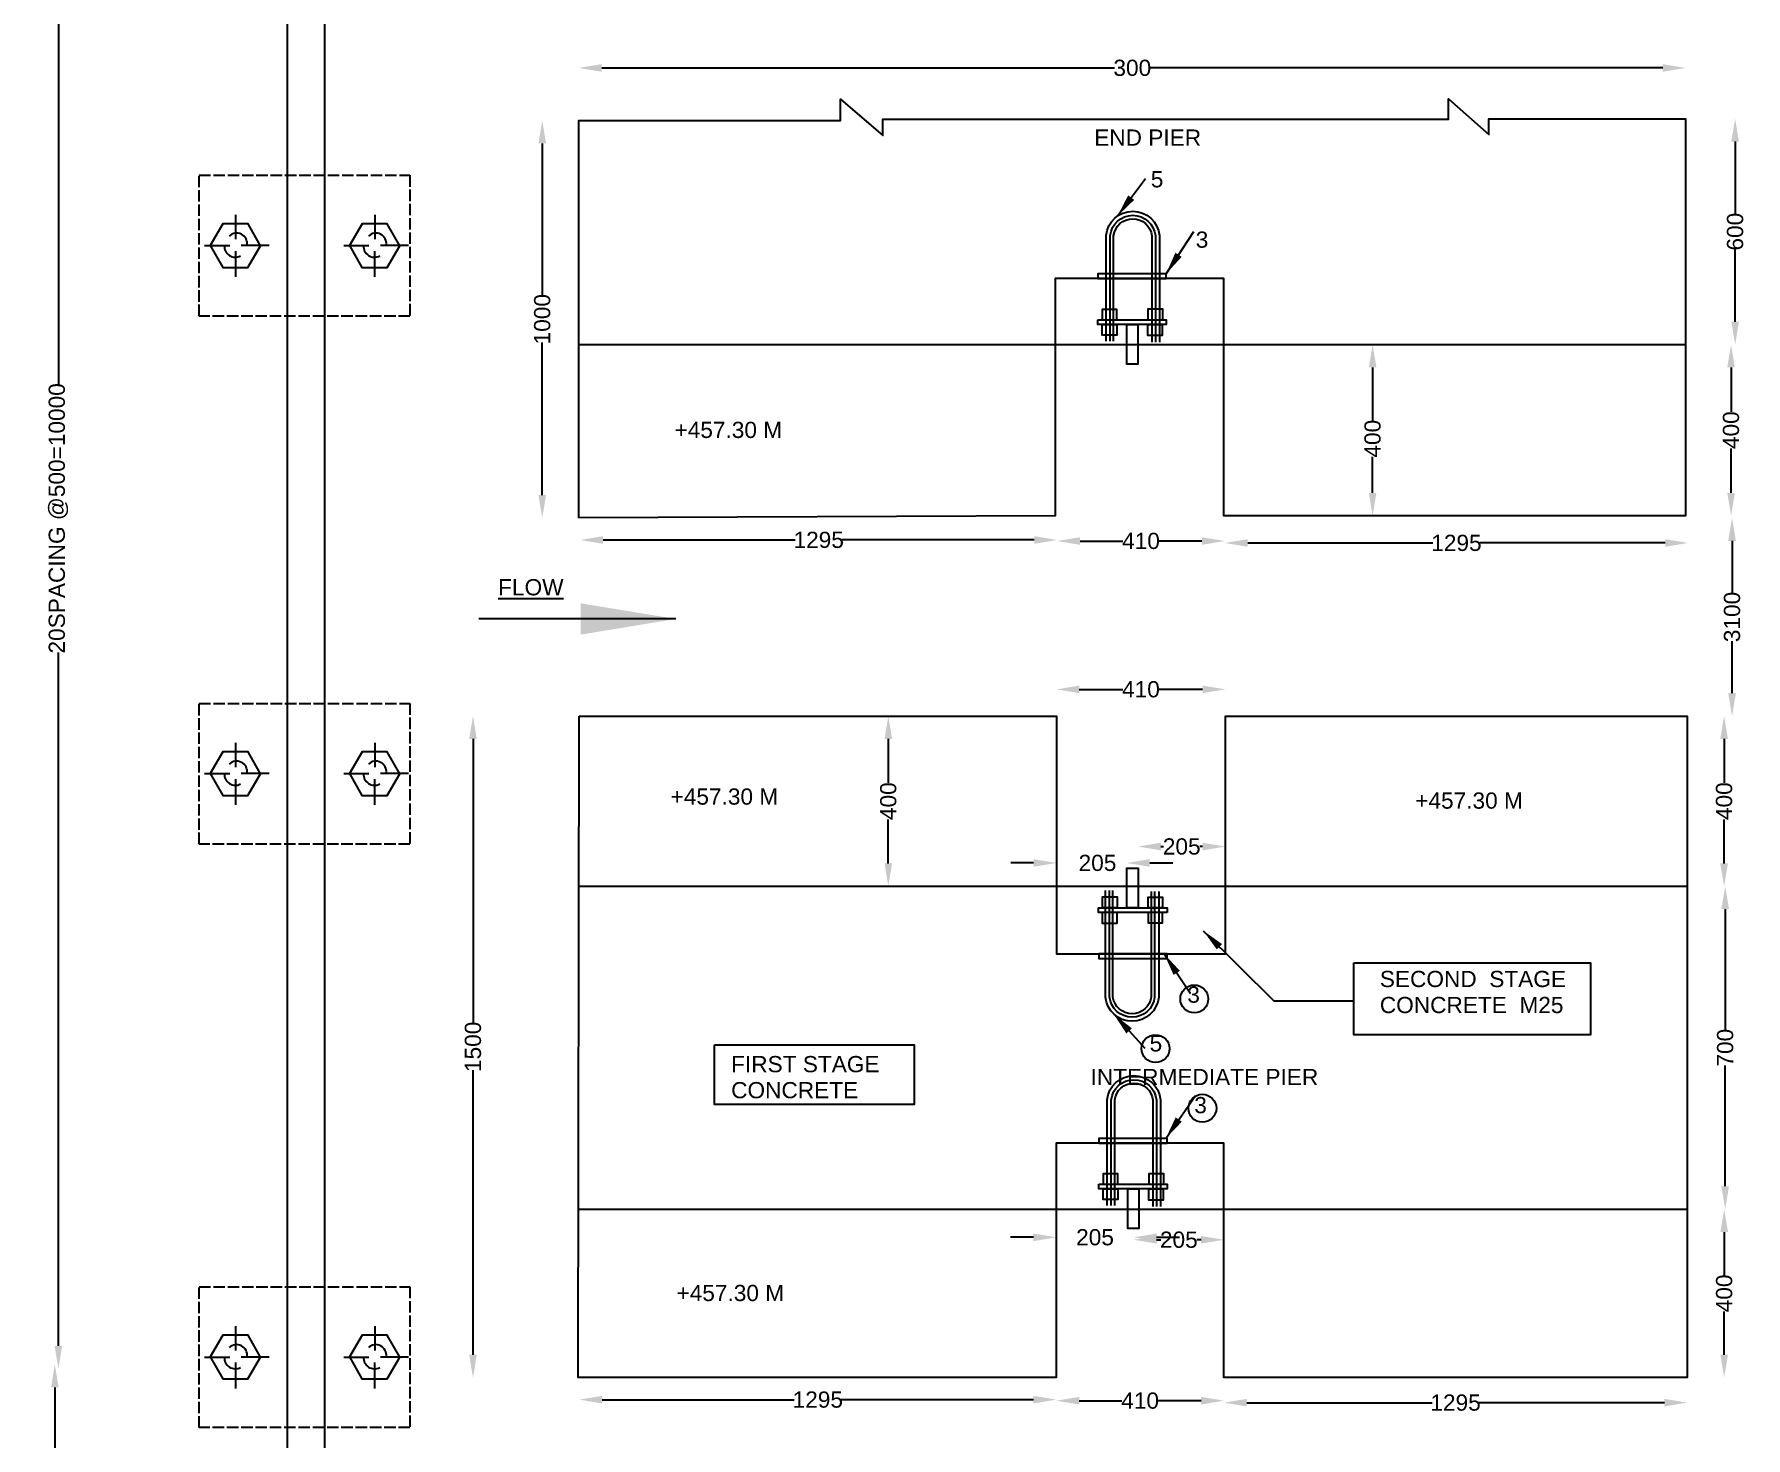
# Model space of a CAD drawing. Header units: millimetres. Extents: x 2281376 to 2613167, y 18301307 to 36806807.
# Drawn here: x 2463850 to 2553610, y 18371401 to 18445010 of the extents above; entities that cross this region are included whole.
import ezdxf

# ---------------------------------------------------------------- set-up
doc = ezdxf.new("R2010")
doc.units = ezdxf.units.MM
doc.header["$MEASUREMENT"] = 0
doc.linetypes.add('ACAD_ISO02W100', pattern=[15, 12, -3])
doc.layers.add('DRAWING', color=2, linetype='Continuous')
doc.styles.get("Standard").update_dxf_attribs({"font": 'arial.ttf', "height": 850})
doc.dimstyles.get("Standard").update_dxf_attribs({"dimtxt": 1200, "dimasz": 1200, "dimexe": 0.18, "dimexo": 0.0625, "dimgap": 0.09, "dimtad": 0, "dimdec": 0, "dimzin": 0, "dimdsep": 46, "dimtxsty": 'Standard', "dimcen": 0.09, "dimse1": 1, "dimse2": 1, "dimadec": 0, "dimazin": 0, "dimtfac": 1, "dimtdec": 0, "dimtofl": 0, "dimtmove": 0, "dimatfit": 3, "dimfxl": 1, "dimtolj": 1, "dimtzin": 0, "dimarcsym": 0})

# ---------------------------------------------------------------- blocks, each defined once
blk = doc.blocks.new('*D116')
at = {"layer": 'Defpoints', "color": 0, "transparency": 16777216}
for p in [(2492437, 18409252), (2486861, 18374554), (2492437, 18374554)]:
    blk.add_point(p, dxfattribs=at)
at = {"layer": 'DRAWING', "color": 0, "lineweight": -2, "transparency": 16777216}
for p, q in [((2486861, 18408052), (2486861, 18393131)), ((2486861, 18375754), (2486861, 18390675))]:
    blk.add_line(p, q, dxfattribs=at)
at = {"layer": 'DRAWING', "color": 0, "transparency": 16777216}
for points in [[(2486661, 18408052), (2487061, 18408052), (2486861, 18409252)], [(2486661, 18375754), (2487061, 18375754), (2486861, 18374554)]]:
    blk.add_solid(points, dxfattribs=at)
at = {"layer": 'DRAWING', "color": 0, "transparency": 16777216, "insert": (2486861, 18391903), "char_height": 850, "attachment_point": 5, "rotation": 90}
blk.add_mtext('\\A1;1500', dxfattribs=at)
blk = doc.blocks.new('*D117')
at = {"layer": 'Defpoints', "color": 0, "transparency": 16777216}
for p in [(2526321, 18410652), (2517459, 18407420), (2526321, 18407420)]:
    blk.add_point(p, dxfattribs=at)
at = {"layer": 'DRAWING', "color": 0, "lineweight": -2, "transparency": 16777216}
for p, q in [((2518659, 18410652), (2520935, 18410652)), ((2525121, 18410652), (2522844, 18410652))]:
    blk.add_line(p, q, dxfattribs=at)
at = {"layer": 'DRAWING', "color": 0, "transparency": 16777216}
for points in [[(2518659, 18410852), (2518659, 18410452), (2517459, 18410652)], [(2525121, 18410852), (2525121, 18410452), (2526321, 18410652)]]:
    blk.add_solid(points, dxfattribs=at)
at = {"layer": 'DRAWING', "color": 0, "transparency": 16777216, "insert": (2521890, 18410652), "char_height": 850, "attachment_point": 5}
blk.add_mtext('\\A1;410', dxfattribs=at)
blk = doc.blocks.new('*D118')
at = {"layer": 'Defpoints', "color": 0, "transparency": 16777216}
for p in [(2521155, 18401546), (2517459, 18400647), (2521155, 18400647)]:
    blk.add_point(p, dxfattribs=at)
at = {"layer": 'DRAWING', "color": 0, "lineweight": -2, "transparency": 16777216}
for p, q in [((2516259, 18401546), (2515059, 18401546)), ((2522355, 18401546), (2523555, 18401546))]:
    blk.add_line(p, q, dxfattribs=at)
at = {"layer": 'DRAWING', "color": 0, "transparency": 16777216}
for points in [[(2516259, 18401746), (2516259, 18401346), (2517459, 18401546)], [(2522355, 18401746), (2522355, 18401346), (2521155, 18401546)]]:
    blk.add_solid(points, dxfattribs=at)
at = {"layer": 'DRAWING', "color": 0, "transparency": 16777216, "insert": (2519611, 18401546), "char_height": 850, "attachment_point": 5}
blk.add_mtext('\\A1;205', dxfattribs=at)
blk = doc.blocks.new('*D119')
at = {"layer": 'Defpoints', "color": 0, "transparency": 16777216}
for p in [(2526321, 18402408), (2521738, 18400762), (2526321, 18400762)]:
    blk.add_point(p, dxfattribs=at)
at = {"layer": 'DRAWING', "color": 0, "lineweight": -2, "transparency": 16777216}
for p, q in [((2522938, 18402408), (2523080, 18402408)), ((2525121, 18402408), (2524979, 18402408))]:
    blk.add_line(p, q, dxfattribs=at)
at = {"layer": 'DRAWING', "color": 0, "transparency": 16777216}
for points in [[(2522938, 18402608), (2522938, 18402208), (2521738, 18402408)], [(2525121, 18402608), (2525121, 18402208), (2526321, 18402408)]]:
    blk.add_solid(points, dxfattribs=at)
at = {"layer": 'DRAWING', "color": 0, "transparency": 16777216, "insert": (2524029, 18402408), "char_height": 850, "attachment_point": 5}
blk.add_mtext('\\A1;205', dxfattribs=at)
blk = doc.blocks.new('*D120')
at = {"layer": 'Defpoints', "color": 0, "transparency": 16777216}
for p in [(2550540, 18409252), (2550540, 18400324), (2552475, 18400324)]:
    blk.add_point(p, dxfattribs=at)
at = {"layer": 'DRAWING', "color": 0, "lineweight": -2, "transparency": 16777216}
for p, q in [((2552475, 18408052), (2552475, 18405742)), ((2552475, 18401524), (2552475, 18403833))]:
    blk.add_line(p, q, dxfattribs=at)
at = {"layer": 'DRAWING', "color": 0, "transparency": 16777216}
for points in [[(2552275, 18408052), (2552675, 18408052), (2552475, 18409252)], [(2552275, 18401524), (2552675, 18401524), (2552475, 18400324)]]:
    blk.add_solid(points, dxfattribs=at)
at = {"layer": 'DRAWING', "color": 0, "transparency": 16777216, "insert": (2552475, 18404788), "char_height": 850, "attachment_point": 5, "rotation": 90}
blk.add_mtext('\\A1;400', dxfattribs=at)
blk = doc.blocks.new('*D121')
at = {"layer": 'Defpoints', "color": 0, "transparency": 16777216}
for p in [(2550540, 18400324), (2550540, 18383391), (2552532, 18383391)]:
    blk.add_point(p, dxfattribs=at)
at = {"layer": 'DRAWING', "color": 0, "lineweight": -2, "transparency": 16777216}
for p, q in [((2552532, 18399124), (2552532, 18392791)), ((2552532, 18384591), (2552532, 18390923))]:
    blk.add_line(p, q, dxfattribs=at)
at = {"layer": 'DRAWING', "color": 0, "transparency": 16777216}
for points in [[(2552332, 18399124), (2552732, 18399124), (2552532, 18400324)], [(2552332, 18384591), (2552732, 18384591), (2552532, 18383391)]]:
    blk.add_solid(points, dxfattribs=at)
at = {"layer": 'DRAWING', "color": 0, "transparency": 16777216, "insert": (2552532, 18391857), "char_height": 850, "attachment_point": 5, "rotation": 90}
blk.add_mtext('\\A1;700', dxfattribs=at)
blk = doc.blocks.new('*D122')
at = {"layer": 'Defpoints', "color": 0, "transparency": 16777216}
for p in [(2550540, 18383391), (2550540, 18374554), (2552479, 18374554)]:
    blk.add_point(p, dxfattribs=at)
at = {"layer": 'DRAWING', "color": 0, "lineweight": -2, "transparency": 16777216}
for p, q in [((2552479, 18382191), (2552479, 18379927)), ((2552479, 18375754), (2552479, 18378018))]:
    blk.add_line(p, q, dxfattribs=at)
at = {"layer": 'DRAWING', "color": 0, "transparency": 16777216}
for points in [[(2552279, 18382191), (2552679, 18382191), (2552479, 18383391)], [(2552279, 18375754), (2552679, 18375754), (2552479, 18374554)]]:
    blk.add_solid(points, dxfattribs=at)
at = {"layer": 'DRAWING', "color": 0, "transparency": 16777216, "insert": (2552479, 18378972), "char_height": 850, "attachment_point": 5, "rotation": 90}
blk.add_mtext('\\A1;400', dxfattribs=at)
blk = doc.blocks.new('*D123')
at = {"layer": 'Defpoints', "color": 0, "transparency": 16777216}
for p in [(2526242, 18374554), (2550540, 18374554), (2550540, 18373242)]:
    blk.add_point(p, dxfattribs=at)
at = {"layer": 'DRAWING', "color": 0, "lineweight": -2, "transparency": 16777216}
for p, q in [((2527442, 18373242), (2537158, 18373242)), ((2549340, 18373242), (2539623, 18373242))]:
    blk.add_line(p, q, dxfattribs=at)
at = {"layer": 'DRAWING', "color": 0, "transparency": 16777216}
for points in [[(2527442, 18373442), (2527442, 18373042), (2526242, 18373242)], [(2549340, 18373442), (2549340, 18373042), (2550540, 18373242)]]:
    blk.add_solid(points, dxfattribs=at)
at = {"layer": 'DRAWING', "color": 0, "transparency": 16777216, "insert": (2538391, 18373242), "char_height": 850, "attachment_point": 5}
blk.add_mtext('\\A1;1295', dxfattribs=at)
blk = doc.blocks.new('*D124')
at = {"layer": 'Defpoints', "color": 0, "transparency": 16777216}
for p in [(2517452, 18374554), (2526242, 18374554), (2517452, 18373345)]:
    blk.add_point(p, dxfattribs=at)
at = {"layer": 'DRAWING', "color": 0, "lineweight": -2, "transparency": 16777216}
for p, q in [((2518652, 18373345), (2520892, 18373345)), ((2525042, 18373345), (2522802, 18373345))]:
    blk.add_line(p, q, dxfattribs=at)
at = {"layer": 'DRAWING', "color": 0, "transparency": 16777216}
for points in [[(2518652, 18373545), (2518652, 18373145), (2517452, 18373345)], [(2525042, 18373545), (2525042, 18373145), (2526242, 18373345)]]:
    blk.add_solid(points, dxfattribs=at)
at = {"layer": 'DRAWING', "color": 0, "transparency": 16777216, "insert": (2521847, 18373345), "char_height": 850, "attachment_point": 5}
blk.add_mtext('\\A1;410', dxfattribs=at)
blk = doc.blocks.new('*D125')
at = {"layer": 'Defpoints', "color": 0, "transparency": 16777216}
for p in [(2492437, 18374554), (2517452, 18374554), (2517452, 18373399)]:
    blk.add_point(p, dxfattribs=at)
at = {"layer": 'DRAWING', "color": 0, "lineweight": -2, "transparency": 16777216}
for p, q in [((2493637, 18373399), (2503712, 18373399)), ((2516252, 18373399), (2506177, 18373399))]:
    blk.add_line(p, q, dxfattribs=at)
at = {"layer": 'DRAWING', "color": 0, "transparency": 16777216}
for points in [[(2493637, 18373599), (2493637, 18373199), (2492437, 18373399)], [(2516252, 18373599), (2516252, 18373199), (2517452, 18373399)]]:
    blk.add_solid(points, dxfattribs=at)
at = {"layer": 'DRAWING', "color": 0, "transparency": 16777216, "insert": (2504944, 18373399), "char_height": 850, "attachment_point": 5}
blk.add_mtext('\\A1;1295', dxfattribs=at)
blk = doc.blocks.new('*D126')
at = {"layer": 'Defpoints', "color": 0, "transparency": 16777216}
for p in [(2517452, 18381784), (2521512, 18381914), (2521512, 18381784)]:
    blk.add_point(p, dxfattribs=at)
at = {"layer": 'DRAWING', "color": 0, "lineweight": -2, "transparency": 16777216}
for p, q in [((2516252, 18381914), (2515052, 18381914)), ((2522712, 18381914), (2523912, 18381914))]:
    blk.add_line(p, q, dxfattribs=at)
at = {"layer": 'DRAWING', "color": 0, "transparency": 16777216}
for points in [[(2516252, 18382114), (2516252, 18381714), (2517452, 18381914)], [(2522712, 18382114), (2522712, 18381714), (2521512, 18381914)]]:
    blk.add_solid(points, dxfattribs=at)
at = {"layer": 'DRAWING', "color": 0, "transparency": 16777216, "insert": (2519482, 18381914), "char_height": 850, "attachment_point": 5}
blk.add_mtext('\\A1;205', dxfattribs=at)
blk = doc.blocks.new('*D127')
at = {"layer": 'Defpoints', "color": 0, "transparency": 16777216}
for p in [(2521512, 18381784), (2526242, 18381784), (2526242, 18381784)]:
    blk.add_point(p, dxfattribs=at)
at = {"layer": 'DRAWING', "color": 0, "lineweight": -2, "transparency": 16777216}
for p, q in [((2522712, 18381784), (2522927, 18381784)), ((2525042, 18381784), (2524826, 18381784))]:
    blk.add_line(p, q, dxfattribs=at)
at = {"layer": 'DRAWING', "color": 0, "transparency": 16777216}
for points in [[(2522712, 18381984), (2522712, 18381584), (2521512, 18381784)], [(2525042, 18381984), (2525042, 18381584), (2526242, 18381784)]]:
    blk.add_solid(points, dxfattribs=at)
at = {"layer": 'DRAWING', "color": 0, "transparency": 16777216, "insert": (2523877, 18381784), "char_height": 850, "attachment_point": 5}
blk.add_mtext('\\A1;205', dxfattribs=at)
blk = doc.blocks.new('*D128')
at = {"layer": 'Defpoints', "color": 0, "transparency": 16777216}
for p in [(2509604, 18409252), (2508641, 18400324), (2509604, 18400324)]:
    blk.add_point(p, dxfattribs=at)
at = {"layer": 'DRAWING', "color": 0, "lineweight": -2, "transparency": 16777216}
for p, q in [((2508641, 18408052), (2508641, 18405742)), ((2508641, 18401524), (2508641, 18403833))]:
    blk.add_line(p, q, dxfattribs=at)
at = {"layer": 'DRAWING', "color": 0, "transparency": 16777216}
for points in [[(2508441, 18408052), (2508841, 18408052), (2508641, 18409252)], [(2508441, 18401524), (2508841, 18401524), (2508641, 18400324)]]:
    blk.add_solid(points, dxfattribs=at)
at = {"layer": 'DRAWING', "color": 0, "transparency": 16777216, "insert": (2508641, 18404788), "char_height": 850, "attachment_point": 5, "rotation": 90}
blk.add_mtext('\\A1;400', dxfattribs=at)
blk = doc.blocks.new('*D130')
at = {"layer": 'Defpoints', "color": 0, "transparency": 16777216}
for p in [(2526288, 18419641), (2550586, 18419641), (2550586, 18418329)]:
    blk.add_point(p, dxfattribs=at)
at = {"layer": 'DRAWING', "color": 0, "lineweight": -2, "transparency": 16777216}
for p, q in [((2527488, 18418329), (2537205, 18418329)), ((2549386, 18418329), (2539670, 18418329))]:
    blk.add_line(p, q, dxfattribs=at)
at = {"layer": 'DRAWING', "color": 0, "transparency": 16777216}
for points in [[(2527488, 18418529), (2527488, 18418129), (2526288, 18418329)], [(2549386, 18418529), (2549386, 18418129), (2550586, 18418329)]]:
    blk.add_solid(points, dxfattribs=at)
at = {"layer": 'DRAWING', "color": 0, "transparency": 16777216, "insert": (2538437, 18418329), "char_height": 850, "attachment_point": 5}
blk.add_mtext('\\A1;1295', dxfattribs=at)
blk = doc.blocks.new('*D131')
at = {"layer": 'Defpoints', "color": 0, "transparency": 16777216}
for p in [(2517498, 18419641), (2526288, 18419641), (2517498, 18418432)]:
    blk.add_point(p, dxfattribs=at)
at = {"layer": 'DRAWING', "color": 0, "lineweight": -2, "transparency": 16777216}
for p, q in [((2518698, 18418432), (2520938, 18418432)), ((2525088, 18418432), (2522848, 18418432))]:
    blk.add_line(p, q, dxfattribs=at)
at = {"layer": 'DRAWING', "color": 0, "transparency": 16777216}
for points in [[(2518698, 18418632), (2518698, 18418232), (2517498, 18418432)], [(2525088, 18418632), (2525088, 18418232), (2526288, 18418432)]]:
    blk.add_solid(points, dxfattribs=at)
at = {"layer": 'DRAWING', "color": 0, "transparency": 16777216, "insert": (2521893, 18418432), "char_height": 850, "attachment_point": 5}
blk.add_mtext('\\A1;410', dxfattribs=at)
blk = doc.blocks.new('*D129')
at = {"layer": 'Defpoints', "color": 0, "transparency": 16777216}
for p in [(2492483, 18419641), (2517498, 18419641), (2517498, 18418487)]:
    blk.add_point(p, dxfattribs=at)
at = {"layer": 'DRAWING', "color": 0, "lineweight": -2, "transparency": 16777216}
for p, q in [((2493683, 18418487), (2503758, 18418487)), ((2516298, 18418487), (2506223, 18418487))]:
    blk.add_line(p, q, dxfattribs=at)
at = {"layer": 'DRAWING', "color": 0, "transparency": 16777216}
for points in [[(2493683, 18418687), (2493683, 18418287), (2492483, 18418487)], [(2516298, 18418687), (2516298, 18418287), (2517498, 18418487)]]:
    blk.add_solid(points, dxfattribs=at)
at = {"layer": 'DRAWING', "color": 0, "transparency": 16777216, "insert": (2504990, 18418487), "char_height": 850, "attachment_point": 5}
blk.add_mtext('\\A1;1295', dxfattribs=at)
blk = doc.blocks.new('*D132')
at = {"layer": 'Defpoints', "color": 0, "transparency": 16777216}
for p in [(2550458, 18443243), (2492417, 18440488), (2550458, 18439209)]:
    blk.add_point(p, dxfattribs=at)
at = {"layer": 'DRAWING', "color": 0, "lineweight": -2, "transparency": 16777216}
for p, q in [((2493617, 18443243), (2520500, 18443243)), ((2549258, 18443243), (2522375, 18443243))]:
    blk.add_line(p, q, dxfattribs=at)
at = {"layer": 'DRAWING', "color": 0, "transparency": 16777216}
for points in [[(2493617, 18443443), (2493617, 18443043), (2492417, 18443243)], [(2549258, 18443443), (2549258, 18443043), (2550458, 18443243)]]:
    blk.add_solid(points, dxfattribs=at)
at = {"layer": 'DRAWING', "color": 0, "transparency": 16777216, "insert": (2521437, 18443243), "char_height": 850, "attachment_point": 5}
blk.add_mtext('\\A1;300', dxfattribs=at)
blk = doc.blocks.new('*D133')
at = {"layer": 'Defpoints', "color": 0, "transparency": 16777216}
for p in [(2550458, 18440577), (2550458, 18428732), (2553053, 18428732)]:
    blk.add_point(p, dxfattribs=at)
at = {"layer": 'DRAWING', "color": 0, "lineweight": -2, "transparency": 16777216}
for p, q in [((2553053, 18439377), (2553053, 18435594)), ((2553053, 18429932), (2553053, 18433714))]:
    blk.add_line(p, q, dxfattribs=at)
at = {"layer": 'DRAWING', "color": 0, "transparency": 16777216}
for points in [[(2552853, 18439377), (2553253, 18439377), (2553053, 18440577)], [(2552853, 18429932), (2553253, 18429932), (2553053, 18428732)]]:
    blk.add_solid(points, dxfattribs=at)
at = {"layer": 'DRAWING', "color": 0, "transparency": 16777216, "insert": (2553053, 18434654), "char_height": 850, "attachment_point": 5, "rotation": 90}
blk.add_mtext('\\A1;600', dxfattribs=at)
blk = doc.blocks.new('*D134')
at = {"layer": 'Defpoints', "color": 0, "transparency": 16777216}
for p in [(2550458, 18428732), (2550458, 18419758), (2552838, 18419758)]:
    blk.add_point(p, dxfattribs=at)
at = {"layer": 'DRAWING', "color": 0, "lineweight": -2, "transparency": 16777216}
for p, q in [((2552838, 18427532), (2552838, 18425199)), ((2552838, 18420958), (2552838, 18423290))]:
    blk.add_line(p, q, dxfattribs=at)
at = {"layer": 'DRAWING', "color": 0, "transparency": 16777216}
for points in [[(2552638, 18427532), (2553038, 18427532), (2552838, 18428732)], [(2552638, 18420958), (2553038, 18420958), (2552838, 18419758)]]:
    blk.add_solid(points, dxfattribs=at)
at = {"layer": 'DRAWING', "color": 0, "transparency": 16777216, "insert": (2552838, 18424245), "char_height": 850, "attachment_point": 5, "rotation": 90}
blk.add_mtext('\\A1;400', dxfattribs=at)
blk = doc.blocks.new('*D135')
at = {"layer": 'Defpoints', "color": 0, "transparency": 16777216}
for p in [(2550586, 18419641), (2550540, 18409252), (2552893, 18409252)]:
    blk.add_point(p, dxfattribs=at)
at = {"layer": 'DRAWING', "color": 0, "lineweight": -2, "transparency": 16777216}
for p, q in [((2552893, 18418441), (2552893, 18415714)), ((2552893, 18410452), (2552893, 18413179))]:
    blk.add_line(p, q, dxfattribs=at)
at = {"layer": 'DRAWING', "color": 0, "transparency": 16777216}
for points in [[(2552693, 18418441), (2553093, 18418441), (2552893, 18419641)], [(2552693, 18410452), (2553093, 18410452), (2552893, 18409252)]]:
    blk.add_solid(points, dxfattribs=at)
at = {"layer": 'DRAWING', "color": 0, "transparency": 16777216, "insert": (2552893, 18414447), "char_height": 850, "attachment_point": 5, "rotation": 90}
blk.add_mtext('\\A1;3100', dxfattribs=at)
blk = doc.blocks.new('*D136')
at = {"layer": 'Defpoints', "color": 0, "transparency": 16777216}
for p in [(2538936, 18428732), (2534040, 18419758), (2538936, 18419758)]:
    blk.add_point(p, dxfattribs=at)
at = {"layer": 'DRAWING', "color": 0, "lineweight": -2, "transparency": 16777216}
for p, q in [((2534040, 18427532), (2534040, 18424752)), ((2534040, 18420958), (2534040, 18422842))]:
    blk.add_line(p, q, dxfattribs=at)
at = {"layer": 'DRAWING', "color": 0, "transparency": 16777216}
for points in [[(2533840, 18427532), (2534240, 18427532), (2534040, 18428732)], [(2533840, 18420958), (2534240, 18420958), (2534040, 18419758)]]:
    blk.add_solid(points, dxfattribs=at)
at = {"layer": 'DRAWING', "color": 0, "transparency": 16777216, "insert": (2534040, 18423797), "char_height": 850, "attachment_point": 5, "rotation": 90}
blk.add_mtext('\\A1;400', dxfattribs=at)
blk = doc.blocks.new('*D137')
at = {"layer": 'Defpoints', "color": 0, "transparency": 16777216}
for p in [(2492417, 18440488), (2490492, 18419642), (2492514, 18419642)]:
    blk.add_point(p, dxfattribs=at)
at = {"layer": 'DRAWING', "color": 0, "lineweight": -2, "transparency": 16777216}
for p, q in [((2490492, 18439288), (2490492, 18431293)), ((2490492, 18420842), (2490492, 18428837))]:
    blk.add_line(p, q, dxfattribs=at)
at = {"layer": 'DRAWING', "color": 0, "transparency": 16777216}
for points in [[(2490292, 18439288), (2490692, 18439288), (2490492, 18440488)], [(2490292, 18420842), (2490692, 18420842), (2490492, 18419642)]]:
    blk.add_solid(points, dxfattribs=at)
at = {"layer": 'DRAWING', "color": 0, "transparency": 16777216, "insert": (2490492, 18430065), "char_height": 850, "attachment_point": 5, "rotation": 90}
blk.add_mtext('\\A1;1000', dxfattribs=at)
blk = doc.blocks.new('*D151')
at = {"layer": 'Defpoints', "color": 0, "transparency": 16777216}
for p in [(2474108, 18464218), (2465117, 18375020), (2474405, 18375020)]:
    blk.add_point(p, dxfattribs=at)
at = {"layer": 'DRAWING', "color": 0, "lineweight": -2, "transparency": 16777216}
for p, q in [((2465117, 18463018), (2465117, 18426662)), ((2465117, 18376220), (2465117, 18412576))]:
    blk.add_line(p, q, dxfattribs=at)
at = {"layer": 'DRAWING', "color": 0, "transparency": 16777216}
for points in [[(2464917, 18463018), (2465317, 18463018), (2465117, 18464218)], [(2464917, 18376220), (2465317, 18376220), (2465117, 18375020)]]:
    blk.add_solid(points, dxfattribs=at)
at = {"layer": 'DRAWING', "color": 0, "transparency": 16777216, "insert": (2465117, 18419619), "char_height": 850, "attachment_point": 5, "rotation": 90}
blk.add_mtext('\\A1;20SPACING @500=10000', dxfattribs=at)
blk = doc.blocks.new('*D152')
at = {"layer": 'Defpoints', "color": 0, "transparency": 16777216}
for p in [(2479082, 18375238), (2464929, 18357192), (2479082, 18357192)]:
    blk.add_point(p, dxfattribs=at)
at = {"layer": 'DRAWING', "color": 0, "lineweight": -2, "transparency": 16777216}
for p, q in [((2464929, 18374038), (2464929, 18367160)), ((2464929, 18358392), (2464929, 18365270))]:
    blk.add_line(p, q, dxfattribs=at)
at = {"layer": 'DRAWING', "color": 0, "transparency": 16777216}
for points in [[(2464729, 18374038), (2465129, 18374038), (2464929, 18375238)], [(2464729, 18358392), (2465129, 18358392), (2464929, 18357192)]]:
    blk.add_solid(points, dxfattribs=at)
at = {"layer": 'DRAWING', "color": 0, "transparency": 16777216, "insert": (2464929, 18366215), "char_height": 850, "attachment_point": 5, "rotation": 90}
blk.add_mtext('\\A1;200', dxfattribs=at)

msp = doc.modelspace()

# ---------------------------------------------------------------- linework, layer by layer
at = {"layer": 'DRAWING', "color": 0}
for points in [[(2477109.5, 18481649), (2477109.5, 18357192.2), (2479081.9, 18357192.2), (2479081.9, 18481782.6, 0.8169962), (2477109.5, 18481649, 14.757068)], [(2520062.8, 18428919), (2520062.8, 18434458.2, -0.9082739), (2522859.9, 18434458.2), (2522859.9, 18428862.6)], [(2520277, 18428919), (2520277, 18434447.4, -0.9007381), (2522645.7, 18434447.4), (2522645.7, 18428862.6)], [(2520456.6, 18428919), (2520456.6, 18434437.7, -0.8927088), (2522466, 18434437.7), (2522466, 18428862.6)], [(2522824.2, 18400053), (2522824.2, 18394513.8, -0.9082739), (2520027.1, 18394513.8), (2520027.1, 18400109.4)], [(2522610, 18400053), (2522610, 18394524.6, -0.9007381), (2520241.3, 18394524.6), (2520241.3, 18400109.4)], [(2522430.4, 18400053), (2522430.4, 18394534.3, -0.8927088), (2520421, 18394534.3), (2520421, 18400109.4)], [(2520118.8, 18383584.1), (2520118.8, 18389123.3, -0.9082739), (2522915.9, 18389123.3), (2522915.9, 18383527.8)], [(2520333, 18383584.1), (2520333, 18389112.6, -0.9007381), (2522701.7, 18389112.6), (2522701.7, 18383527.8)], [(2520512.7, 18383584.1), (2520512.7, 18389102.8, -0.8927088), (2522522.1, 18389102.8), (2522522.1, 18383527.8)]]:
    msp.add_lwpolyline(points, format="xyb", dxfattribs=at)
for points in [[(2492416.9, 18419641.4), (2492416.9, 18440487.6), (2506127.3, 18440487.6), (2506127.3, 18441604.7), (2508348.9, 18439700.7), (2508348.9, 18440550.4), (2538022.9, 18440550.4), (2538022.9, 18441630.3), (2540137.3, 18439755.5), (2540137.3, 18440577.3), (2550457.7, 18440577.3), (2550457.7, 18419757.7), (2526230.9, 18419757.7), (2526230.9, 18432191), (2517393.2, 18432191), (2517393.2, 18419757.7), (2492416.9, 18419641.4)], [(2474427.7, 18434263.6), (2474427.7, 18435539.6)], [(2481724.9, 18434263.6), (2481724.9, 18435539.6)], [(2472785.6, 18433929.4), (2474108.4, 18433929.4)], [(2474404.9, 18433640.8), (2474404.9, 18432281.2)], [(2474709, 18433944.6), (2476176.3, 18433944.6)], [(2480082.7, 18433929.4), (2481405.6, 18433929.4)], [(2481702.1, 18433640.8), (2481702.1, 18432281.2)], [(2482006.2, 18433944.6), (2483473.5, 18433944.6)], [(2492416.9, 18428731.6), (2550457.7, 18428731.6)], [(2492436.7, 18409251.9), (2517459, 18409251.9), (2517459, 18396781), (2526320.5, 18396781), (2526320.5, 18409251.9), (2550539.5, 18409251.9), (2550539.5, 18374553.9), (2526242.1, 18374553.9), (2526242.1, 18386845.4), (2517451.6, 18386845.4), (2517451.6, 18374553.9), (2492370.6, 18374553.9), (2492436.7, 18409251.9)], [(2474427.7, 18406569.3), (2474427.7, 18407845.3)], [(2481724.9, 18406569.3), (2481724.9, 18407845.3)], [(2472785.6, 18406235.1), (2474108.4, 18406235.1)], [(2474404.9, 18405946.5), (2474404.9, 18404586.9)], [(2474709, 18406250.3), (2476176.3, 18406250.3)], [(2480082.7, 18406235.1), (2481405.6, 18406235.1)], [(2481702.1, 18405946.5), (2481702.1, 18404586.9)], [(2482006.2, 18406250.3), (2483473.5, 18406250.3)], [(2492419.5, 18400323.6), (2550539.5, 18400323.6)], [(2492387.5, 18383390.8), (2550539.5, 18383390.8)], [(2474427.7, 18375969.5), (2474427.7, 18377245.6)], [(2481724.9, 18375969.5), (2481724.9, 18377245.6)], [(2472785.6, 18375635.4), (2474108.4, 18375635.4)], [(2474404.9, 18375346.7), (2474404.9, 18373987.2)], [(2474709, 18375650.5), (2476176.3, 18375650.5)], [(2480082.7, 18375635.4), (2481405.6, 18375635.4)], [(2481702.1, 18375346.7), (2481702.1, 18373987.2)], [(2482006.2, 18375650.5), (2483473.5, 18375650.5)]]:
    msp.add_lwpolyline(points, dxfattribs=at)
at = {"layer": 'DRAWING', "color": 0, "linetype": 'ACAD_ISO02W100', "ltscale": 50}
for points in [[(2472497.3, 18437612.5), (2483555.4, 18437612.5), (2483555.4, 18430230.6), (2472497.3, 18430230.6)], [(2472497.3, 18409918.2), (2483555.4, 18409918.2), (2483555.4, 18402536.3), (2472497.3, 18402536.3)], [(2472497.3, 18379318.4), (2483555.4, 18379318.4), (2483555.4, 18371936.5), (2472497.3, 18371936.5)]]:
    msp.add_lwpolyline(points, close=True, dxfattribs=at)
at = {"layer": 'DRAWING', "color": 0}
for points in [[(2473080.3, 18433931.4), (2473736.3, 18432783.9), (2475058.1, 18432778.3), (2475723.9, 18433920.2), (2475067.9, 18435067.7), (2473746, 18435073.3)], [(2480377.5, 18433931.4), (2481033.5, 18432783.9), (2482355.3, 18432778.3), (2483021.1, 18433920.2), (2482365, 18435067.7), (2481043.2, 18435073.3)], [(2519625.8, 18432191), (2523205.2, 18432191), (2523205.2, 18432438.8), (2519625.8, 18432438.8)], [(2519625.7, 18430028.4), (2523214.6, 18430028.4), (2523214.6, 18429786), (2519625.7, 18429786)], [(2519857.4, 18429786), (2520618.1, 18429786), (2520618.1, 18429226.1), (2519857.4, 18429226.1)], [(2519862, 18430028.4), (2520618.1, 18430028.4), (2520618.1, 18430570.4), (2519862, 18430570.4)], [(2521148.7, 18429786), (2521731.9, 18429786), (2521731.9, 18427705.4), (2521148.7, 18427705.4)], [(2522249.8, 18430028.4), (2523030.8, 18430028.4), (2523030.8, 18430583.5), (2522249.8, 18430583.5)], [(2522249.8, 18429786), (2523006.4, 18429786), (2523006.4, 18429201.8), (2522249.8, 18429201.8)], [(2473080.3, 18406237.1), (2473736.3, 18405089.5), (2475058.1, 18405083.9), (2475723.9, 18406225.8), (2475067.9, 18407373.4), (2473746, 18407379)], [(2480377.5, 18406237.1), (2481033.5, 18405089.5), (2482355.3, 18405083.9), (2483021.1, 18406225.8), (2482365, 18407373.4), (2481043.2, 18407379)], [(2521738.3, 18399186), (2521155.1, 18399186), (2521155.1, 18401266.6), (2521738.3, 18401266.6)], [(2523261.3, 18398943.6), (2519672.4, 18398943.6), (2519672.4, 18399186), (2523261.3, 18399186)], [(2520637.2, 18399186), (2519880.6, 18399186), (2519880.6, 18399770.2), (2520637.2, 18399770.2)], [(2523029.6, 18399186), (2522268.9, 18399186), (2522268.9, 18399745.9), (2523029.6, 18399745.9)], [(2520637.2, 18398943.6), (2519856.2, 18398943.6), (2519856.2, 18398388.5), (2520637.2, 18398388.5)], [(2523025, 18398943.6), (2522268.9, 18398943.6), (2522268.9, 18398401.6), (2523025, 18398401.6)], [(2523261.2, 18396781), (2519681.8, 18396781), (2519681.8, 18396533.2), (2523261.2, 18396533.2)], [(2533047.1, 18396307.7), (2545471, 18396307.7), (2545471, 18392536), (2533047.1, 18392536)], [(2499530.4, 18392006.9), (2509996.2, 18392006.9), (2509996.2, 18388887.5), (2499530.4, 18388887.5)], [(2519681.8, 18386856.2), (2523261.2, 18386856.2), (2523261.2, 18387104), (2519681.8, 18387104)], [(2519918, 18384693.6), (2520674.2, 18384693.6), (2520674.2, 18385235.6), (2519918, 18385235.6)], [(2522305.9, 18384693.6), (2523086.9, 18384693.6), (2523086.9, 18385248.6), (2522305.9, 18385248.6)], [(2519681.8, 18384693.6), (2523270.7, 18384693.6), (2523270.7, 18384451.1), (2519681.8, 18384451.1)], [(2519913.5, 18384451.1), (2520674.2, 18384451.1), (2520674.2, 18383891.2), (2519913.5, 18383891.2)], [(2521204.7, 18384451.1), (2521787.9, 18384451.1), (2521787.9, 18382370.6), (2521204.7, 18382370.6)], [(2522305.9, 18384451.1), (2523062.5, 18384451.1), (2523062.5, 18383867), (2522305.9, 18383867)], [(2473080.3, 18375637.3), (2473736.3, 18374489.8), (2475058.1, 18374484.2), (2475723.9, 18375626.1), (2475067.9, 18376773.6), (2473746, 18376779.2)], [(2480377.5, 18375637.3), (2481033.5, 18374489.8), (2482355.3, 18374484.2), (2483021.1, 18375626.1), (2482365, 18376773.6), (2481043.2, 18376779.2)]]:
    msp.add_lwpolyline(points, close=True, dxfattribs=at)
for centre in [(2524687.8, 18394414.5), (2522654.4, 18391807.8), (2525113.9, 18388683.9)]:
    msp.add_circle(centre, 730.7, dxfattribs=at)
for centre, radius, start, end in [((2474463.4, 18434023.4), 555.3, 351.839405, 133.961761), ((2481760.6, 18434023.4), 555.3, 351.839405, 133.961761), ((2474398.4, 18433894.5), 580, 176.546102, 298.032663), ((2481695.6, 18433894.5), 580, 176.546102, 298.032663), ((2474463.4, 18406329.1), 555.3, 351.839405, 133.961761), ((2481760.6, 18406329.1), 555.3, 351.839405, 133.961761), ((2474398.4, 18406200.2), 580, 176.546102, 298.032663), ((2481695.6, 18406200.2), 580, 176.546102, 298.032663), ((2474463.4, 18375729.4), 555.3, 351.839405, 133.961761), ((2481760.6, 18375729.4), 555.3, 351.839405, 133.961761), ((2474398.4, 18375600.4), 580, 176.546102, 298.032663), ((2481695.6, 18375600.4), 580, 176.546102, 298.032663)]:
    msp.add_arc(centre, radius, start, end, dxfattribs=at)

# ---------------------------------------------------------------- texts
for s, p in [('END PIER ', (2519439.2, 18439165.2)), ('5', (2522406, 18436979)), ('3', (2524764.7, 18433813.2)), ('+457.30 M', (2497427.9, 18423834.7)), ('%%UFLOW', (2488179.1, 18415582.9)), ('+457.30 M', (2497223.4, 18404604.7)), ('+457.30 M', (2536275.8, 18404394.4)), ('SECOND  STAGE ', (2534418.8, 18395037.8)), ('3', (2524323.7, 18394216.3)), ('CONCRETE  M25', (2534418.8, 18393672.3)), ('5', (2522345.4, 18391658.6)), ('FIRST STAGE ', (2500398, 18390571.8)), ('INTERMEDIATE PIER ', (2519249.6, 18389896)), ('CONCRETE ', (2500398, 18389206.3)), ('3', (2524687.3, 18388421.9)), ('+457.30 M', (2497532.3, 18378570))]:
    msp.add_text(s, height=850, dxfattribs=at).set_placement(p)

# ---------------------------------------------------------------- dimensions: what is measured, and where the dimension line sits
for base, p1, p2, text, picture, middle in [((2465117.1, 18375020.5), (2474108.4, 18464218.4), (2474404.9, 18375020.5), '20SPACING @500=10000', '*D151', (2465117.1, 18419619.4)), ((2490491.7, 18419641.9), (2492416.9, 18440487.6), (2492513.9, 18419641.9), '1000', '*D137', (2490491.7, 18430064.7)), ((2553052.6, 18428731.6), (2550457.7, 18440577.3), (2550457.7, 18428731.6), '600', '*D133', (2553052.6, 18434654.4)), ((2552838.3, 18419757.7), (2550457.7, 18428731.6), (2550457.7, 18419757.7), '400', '*D134', (2552838.3, 18424244.7)), ((2552892.9, 18409251.9), (2550585.8, 18419641.4), (2550539.5, 18409251.9), '3100', '*D135', (2552892.9, 18414446.7)), ((2486861.2, 18374553.9), (2492436.7, 18409251.9), (2492436.7, 18374553.9), '1500', '*D116', (2486861.2, 18391902.9)), ((2508641.1, 18400323.6), (2509604.4, 18409251.9), (2509604.4, 18400323.6), '400', '*D128', (2508641.1, 18404787.7)), ((2552475.4, 18400323.6), (2550539.5, 18409251.9), (2550539.5, 18400323.6), '400', '*D120', (2552475.4, 18404787.7)), ((2552532.2, 18383390.8), (2550539.5, 18400323.6), (2550539.5, 18383390.8), '700', '*D121', (2552532.2, 18391857.2)), ((2552478.5, 18374553.9), (2550539.5, 18383390.8), (2550539.5, 18374553.9), '400', '*D122', (2552478.5, 18378972.4)), ((2464928.9, 18357192.2), (2479081.9, 18375238), (2479081.9, 18357192.2), '200', '*D152', (2464928.9, 18366215.1))]:
    dim = msp.add_linear_dim(base=base, p1=p1, p2=p2, angle=90, text=text, dimstyle='Standard', dxfattribs=at)
    dim.commit()
    dim.dimension.update_dxf_attribs({"geometry": picture, "text_midpoint": middle})
for base, p1, p2, text, picture, middle in [((2550457.7, 18443243.1), (2492416.9, 18440487.6), (2550457.7, 18439209.4), '300', '*D132', (2521437.3, 18443243.1)), ((2517497.9, 18418486.7), (2492482.9, 18419641.4), (2517497.9, 18419641.4), '1295', '*D129', (2504990.4, 18418486.7)), ((2517497.9, 18418432.1), (2526288.3, 18419641.4), (2517497.9, 18419641.4), '410', '*D131', (2521893.1, 18418432.1)), ((2550585.8, 18418329.2), (2526288.3, 18419641.4), (2550585.8, 18419641.4), '1295', '*D130', (2538437.1, 18418329.2)), ((2526320.5, 18410652.2), (2517459, 18407419.8), (2526320.5, 18407419.8), '410', '*D117', (2521889.7, 18410652.2)), ((2526320.5, 18402407.5), (2521738.3, 18400761.6), (2526320.5, 18400761.6), '205', '*D119', (2524029.4, 18402407.5)), ((2526242.1, 18381783.7), (2521511.6, 18381783.7), (2526242.1, 18381783.7), '205', '*D127', (2523876.8, 18381783.7)), ((2517451.6, 18373399.2), (2492436.7, 18374553.9), (2517451.6, 18374553.9), '1295', '*D125', (2504944.1, 18373399.2)), ((2517451.6, 18373344.5), (2526242.1, 18374553.9), (2517451.6, 18374553.9), '410', '*D124', (2521846.8, 18373344.5)), ((2550539.5, 18373241.6), (2526242.1, 18374553.9), (2550539.5, 18374553.9), '1295', '*D123', (2538390.8, 18373241.6))]:
    dim = msp.add_linear_dim(base=base, p1=p1, p2=p2, text=text, dimstyle='Standard', dxfattribs=at)
    dim.commit()
    dim.dimension.update_dxf_attribs({"geometry": picture, "text_midpoint": middle})
dim = msp.add_linear_dim(base=(2534039.6, 18419757.7), p1=(2538936.3, 18428731.6), p2=(2538936.3, 18419757.7), angle=90, text='400', dimstyle='Standard', dxfattribs=at)
dim.commit()
dim.dimension.update_dxf_attribs({"geometry": '*D136', "text_midpoint": (2534039.6, 18423797.1), "dimtype": 160})
for base, p1, p2, picture, middle in [((2521155.1, 18401546.3), (2517459, 18400646.8), (2521155.1, 18400646.8), '*D118', (2519610.6, 18401546.3)), ((2521511.6, 18381913.8), (2517451.6, 18381783.7), (2521511.6, 18381783.7), '*D126', (2519481.6, 18381913.8))]:
    dim = msp.add_linear_dim(base=base, p1=p1, p2=p2, text='205', dimstyle='Standard', dxfattribs=at)
    dim.commit()
    dim.dimension.update_dxf_attribs({"geometry": picture, "text_midpoint": middle, "dimtype": 160})

# ---------------------------------------------------------------- leaders
for points, override in [([(2520659.8, 18435477.4), (2522132.8, 18437450.5)], {"dimgap": 0.09, "dimtad": 0}), ([(2523205.2, 18432438.8), (2524664.9, 18434669.9)], {"dimgap": 0.09, "dimtad": 0}), ([(2497504.6, 18414344), (2487158, 18414344)], {"dimasz": 5000}), ([(2525156.9, 18397994.8), (2528864.8, 18394314.5), (2533032.4, 18394314.5)], {"dimgap": 0.09, "dimtad": 0}), ([(2523103.4, 18396781), (2524481.8, 18394704.1)], {"dimgap": 0.09, "dimtad": 0}), ([(2520461.1, 18393627), (2522096.8, 18391831.4)], {"dimgap": 0.09, "dimtad": 0}), ([(2523191.8, 18387104), (2524744, 18389343.5)], {"dimgap": 0.09, "dimtad": 0})]:
    msp.add_leader(points, dimstyle='Standard', override=override, dxfattribs=at)

doc.saveas('drawing.dxf')
